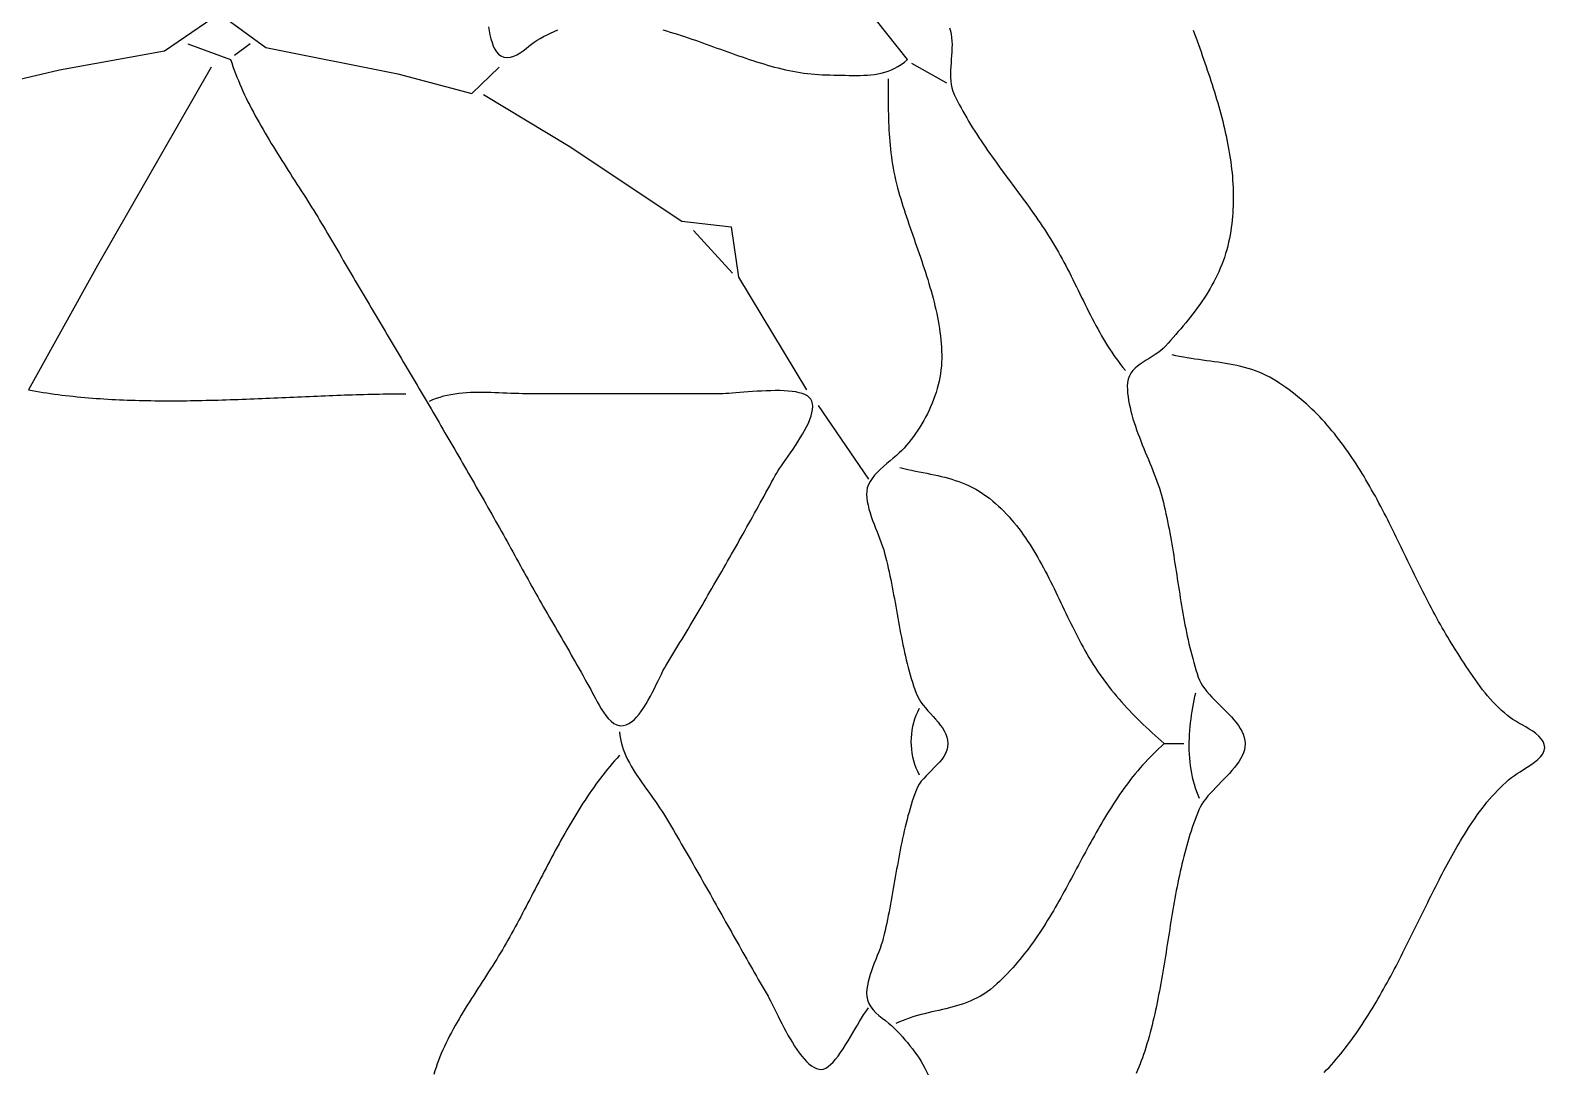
# Model space of a CAD drawing. Header units: millimetres. Extents: x 159 to 840, y 158 to 838.
# Drawn here: x 450.5 to 839.8, y 414.6 to 682.5 of the extents above; entities that cross this region are included whole.
import ezdxf

# ---------------------------------------------------------------- set-up
doc = ezdxf.new("R2010")
doc.units = ezdxf.units.MM
doc.layers.add('0_0_0', color=3, linetype='Continuous')

msp = doc.modelspace()

# ---------------------------------------------------------------- linework, layer by layer
at = {"layer": '0_0_0'}
for points in [[(431, 666), (458, 672.3488), (484.9954, 677.1829), (499.0887, 686.8079), (511.0147, 678.0587), (545, 671.2685), (563.9599, 666.2022), (571, 673)], [(568.2596, 683.4072), (568.452, 682.3342), (568.6667, 681.2858), (568.9113, 680.2776), (569.1933, 679.3252), (569.5206, 678.4443), (569.9006, 677.6504), (570.341, 676.9592), (570.8494, 676.3864), (571.4336, 675.9475), (572.2549, 675.599), (573.0885, 675.4856), (573.9275, 675.5731), (574.765, 675.8272), (575.5939, 676.214), (576.4074, 676.6991), (577.1985, 677.2485), (577.9602, 677.8279), (578.6857, 678.4032), (579.3679, 678.9403), (580, 679.405), (580.7787, 679.9193), (581.597, 680.4161), (582.451, 680.8939), (583.3369, 681.3514), (584.2511, 681.7875), (585.1898, 682.2007), (586.1492, 682.5898)], [(613.1302, 682.5888), (614.0627, 682.3256), (614.9938, 682.0526), (615.9238, 681.7707), (616.8527, 681.4805), (617.7806, 681.1826), (618.7075, 680.8779), (619.6336, 680.5669), (620.5589, 680.2504), (621.4835, 679.929), (622.4075, 679.6035), (623.3311, 679.2746), (624.2542, 678.943), (625.1769, 678.6093), (626.0995, 678.2742), (627.0218, 677.9385), (627.9441, 677.6028), (628.8664, 677.2679), (629.7888, 676.9343), (630.7113, 676.6029), (631.6341, 676.2744), (632.5573, 675.9493), (633.4809, 675.6285), (634.405, 675.3125), (635.3297, 675.0022), (636.2551, 674.6982), (637.1813, 674.4011), (638.1084, 674.1118), (639.0364, 673.8308), (639.9654, 673.5589), (640.8955, 673.2968), (641.8269, 673.0451), (642.7595, 672.8047), (643.6936, 672.576), (644.629, 672.36), (645.5661, 672.1572), (646.5047, 671.9683), (647.4451, 671.7941), (648.3873, 671.6352), (649.3314, 671.4924), (650.2774, 671.3663), (651.2255, 671.2576), (652.1758, 671.1671), (653.1282, 671.0953), (654.0831, 671.0431), (655.0403, 671.0111), (656, 671), (657.0163, 670.9926), (658.0214, 670.9745), (659.0154, 670.9499), (659.9986, 670.9232), (660.9709, 670.8987), (661.9327, 670.8806), (662.884, 670.8733), (663.825, 670.8812), (664.7558, 670.9085), (665.6766, 670.9596), (666.5876, 671.0388), (667.4888, 671.1504), (668.3805, 671.2988), (669.2627, 671.4882), (670.1357, 671.7229), (670.9996, 672.0074), (671.8545, 672.3459), (672.7007, 672.7428), (673.5381, 673.2023), (674.367, 673.7288), (675.1876, 674.3265), (676, 675), (668, 685)], [(686.7624, 683.1408), (687.028, 682.3222), (687.2195, 681.4759), (687.3461, 680.6051), (687.4169, 679.7132), (687.441, 678.8033), (687.4277, 677.8787), (687.3861, 676.9426), (687.3254, 675.9984), (687.2547, 675.0492), (687.1833, 674.0983), (687.1202, 673.1489), (687.0747, 672.2044), (687.0559, 671.2679), (687.073, 670.3427), (687.1352, 669.432), (687.2516, 668.5392), (687.4313, 667.6674), (687.6836, 666.8199), (688.0177, 666), (688.4371, 665.1232), (688.8697, 664.251), (689.315, 663.3834), (689.7724, 662.52), (690.2415, 661.6608), (690.7217, 660.8056), (691.2126, 659.9542), (691.7135, 659.1065), (692.2242, 658.2622), (692.7439, 657.4214), (693.2723, 656.5836), (693.8088, 655.7489), (694.3529, 654.9171), (694.9042, 654.0879), (695.462, 653.2613), (696.026, 652.437), (696.5956, 651.6149), (697.1703, 650.7949), (697.7495, 649.9767), (698.3329, 649.1603), (698.9199, 648.3454), (699.51, 647.5318), (700.1026, 646.7195), (700.6973, 645.9083), (701.2936, 645.0979), (701.891, 644.2883), (702.489, 643.4793), (703.087, 642.6707), (703.6846, 641.8623), (704.2813, 641.054), (704.8765, 640.2456), (705.4698, 639.437), (706.0607, 638.628), (706.6486, 637.8184), (707.233, 637.0081), (707.8135, 636.1969), (708.3895, 635.3846), (708.9606, 634.5711), (709.5262, 633.7563), (710.0858, 632.9399), (710.639, 632.1218), (711.1851, 631.3018), (711.7238, 630.4798), (712.2546, 629.6556), (712.7768, 628.829), (713.2901, 628), (713.7949, 627.1635), (714.2917, 626.317), (714.781, 625.4612), (715.2635, 624.5968), (715.7397, 623.7244), (716.2103, 622.8448), (716.6759, 621.9587), (717.1372, 621.0666), (717.5947, 620.1694), (718.049, 619.2678), (718.5008, 618.3623), (718.9507, 617.4537), (719.3993, 616.5427), (719.8472, 615.63), (720.2951, 614.7162), (720.7435, 613.8021), (721.1931, 612.8884), (721.6445, 611.9757), (722.0984, 611.0647), (722.5552, 610.1561), (723.0157, 609.2506), (723.4804, 608.3489), (723.9501, 607.4516), (724.4252, 606.5596), (724.9064, 605.6734), (725.3944, 604.7938), (725.8897, 603.9213), (726.393, 603.0569), (726.9049, 602.201), (727.426, 601.3545), (727.9569, 600.5179), (728.4982, 599.6921), (729.0506, 598.8776), (729.6147, 598.0752), (730.191, 597.2855), (730.7803, 596.5093), (731.383, 595.7472), (732, 595)], [(749.4507, 682.5489), (749.7839, 681.62), (750.1171, 680.69), (750.45, 679.7591), (750.7822, 678.8272), (751.1134, 677.8943), (751.4432, 676.9605), (751.7714, 676.0259), (752.0976, 675.0904), (752.4214, 674.1542), (752.7426, 673.2172), (753.0608, 672.2794), (753.3756, 671.3409), (753.6868, 670.4018), (753.994, 669.462), (754.2969, 668.5217), (754.5952, 667.5808), (754.8884, 666.6393), (755.1764, 665.6974), (755.4587, 664.755), (755.735, 663.8121), (756.0051, 662.8689), (756.2685, 661.9253), (756.525, 660.9813), (756.7741, 660.0371), (757.0156, 659.0926), (757.2492, 658.1479), (757.4745, 657.203), (757.6912, 656.258), (757.8989, 655.3128), (758.0973, 654.3675), (758.2862, 653.4222), (758.4651, 652.4768), (758.6337, 651.5315), (758.7917, 650.5862), (758.9388, 649.641), (759.0746, 648.6958), (759.1989, 647.7509), (759.3112, 646.8061), (759.4112, 645.8615), (759.4987, 644.9172), (759.5733, 643.9731), (759.6346, 643.0294), (759.6823, 642.086), (759.7161, 641.143), (759.7357, 640.2004), (759.7407, 639.2583), (759.7308, 638.3166), (759.7057, 637.3755), (759.665, 636.4349), (759.6084, 635.4949), (759.5356, 634.5555), (759.4462, 633.6168), (759.34, 632.6787), (759.2165, 631.7414), (759.0755, 630.8048), (758.9166, 629.869), (758.7395, 628.9341), (758.5439, 628), (758.3091, 626.9963), (758.0498, 626.0086), (757.7665, 625.0363), (757.46, 624.0789), (757.131, 623.1359), (756.7801, 622.2067), (756.4081, 621.2909), (756.0157, 620.3879), (755.6036, 619.4973), (755.1724, 618.6184), (754.7229, 617.7508), (754.2557, 616.894), (753.7717, 616.0474), (753.2714, 615.2106), (752.7556, 614.3829), (752.225, 613.564), (751.6802, 612.7533), (751.122, 611.9502), (750.5511, 611.1543), (749.9682, 610.365), (749.3739, 609.5819), (748.7691, 608.8043), (748.1543, 608.0319), (747.5302, 607.264), (746.8977, 606.5002), (746.2573, 605.7399), (745.6098, 604.9826), (744.9559, 604.2279), (744.2963, 603.4751), (743.6316, 602.7238), (742.9626, 601.9735), (742.2901, 601.2237), (741.7031, 600.6329), (741.0535, 600.0816), (740.3541, 599.5617), (739.6175, 599.0649), (738.8566, 598.583), (738.0842, 598.1079), (737.3129, 597.6314), (736.5556, 597.1452), (735.8251, 596.6412), (735.134, 596.1113), (734.4951, 595.5471), (733.9212, 594.9405), (733.4252, 594.2834), (733.0196, 593.5675), (732.7173, 592.7846), (732.5311, 591.9266), (732.4738, 590.9853), (732.5041, 590.0731), (732.5728, 589.1545), (732.6779, 588.2299), (732.817, 587.2999), (732.988, 586.365), (733.1888, 585.4257), (733.4172, 584.4825), (733.6709, 583.5359), (733.9479, 582.5864), (734.2459, 581.6346), (734.5629, 580.6809), (734.8965, 579.7258), (735.2447, 578.7699), (735.6052, 577.8136), (735.976, 576.8575), (736.3547, 575.9021), (736.7393, 574.9479), (737.1276, 573.9955), (737.5174, 573.0452), (737.9065, 572.0976), (738.2928, 571.1533), (738.6741, 570.2127), (739.0482, 569.2764), (739.4129, 568.3448), (739.7661, 567.4185), (740.1056, 566.498), (740.4292, 565.5838), (740.7348, 564.6763), (741.0202, 563.7762), (741.2831, 562.8839), (741.5216, 562), (741.7627, 561.0398), (741.995, 560.0767), (742.2191, 559.1108), (742.4354, 558.1422), (742.6443, 557.1711), (742.8462, 556.1976), (743.0417, 555.222), (743.2311, 554.2443), (743.4149, 553.2647), (743.5936, 552.2833), (743.7677, 551.3004), (743.9375, 550.316), (744.1035, 549.3303), (744.2662, 548.3435), (744.426, 547.3557), (744.5834, 546.367), (744.7389, 545.3777), (744.8928, 544.3878), (745.0456, 543.3975), (745.1978, 542.407), (745.3498, 541.4164), (745.5022, 540.4259), (745.6552, 539.4356), (745.8094, 538.4457), (745.9653, 537.4563), (746.1232, 536.4675), (746.2837, 535.4797), (746.4471, 534.4927), (746.614, 533.5069), (746.7848, 532.5224), (746.9599, 531.5394), (747.1398, 530.5579), (747.3249, 529.5781), (747.5157, 528.6003), (747.7127, 527.6245), (747.9162, 526.6508), (748.1268, 525.6795), (748.3449, 524.7107), (748.5709, 523.7446), (748.8053, 522.7812), (749.0486, 521.8208), (749.3011, 520.8635), (749.5634, 519.9095), (749.8359, 518.9588), (750.119, 518.0118), (750.4133, 517.0684), (750.7191, 516.1289), (751.0211, 515.36), (751.4062, 514.6015), (751.8654, 513.8524), (752.3897, 513.1114), (752.9702, 512.3773), (753.5979, 511.6489), (754.2638, 510.9251), (754.9589, 510.2047), (755.6743, 509.4864), (756.401, 508.7692), (757.13, 508.0518), (757.8524, 507.3331), (758.5591, 506.6118), (759.2412, 505.8868), (759.8898, 505.157), (760.4958, 504.421), (761.0503, 503.6778), (761.5444, 502.9262), (761.9689, 502.1649), (762.3151, 501.3928), (762.5738, 500.6088), (762.7362, 499.8115), (762.7932, 499), (762.7411, 498.2022), (762.5878, 497.4126), (762.3419, 496.6308), (762.0116, 495.8564), (761.6054, 495.0888), (761.1316, 494.3278), (760.5987, 493.5727), (760.0151, 492.8233), (759.3892, 492.0791), (758.7294, 491.3396), (758.0441, 490.6044), (757.3416, 489.8731), (756.6305, 489.1452), (755.9191, 488.4203), (755.2157, 487.698), (754.5289, 486.9779), (753.8671, 486.2595), (753.2385, 485.5423), (752.6517, 484.826), (752.115, 484.1101), (751.6368, 483.3942), (751.2255, 482.6778), (750.8897, 481.9606), (750.5288, 481.0664), (750.1795, 480.1664), (749.8414, 479.2607), (749.5142, 478.3495), (749.1975, 477.433), (748.891, 476.5114), (748.5944, 475.5848), (748.3074, 474.6533), (748.0295, 473.7172), (747.7605, 472.7766), (747.4999, 471.8317), (747.2476, 470.8826), (747.003, 469.9296), (746.766, 468.9727), (746.5361, 468.0121), (746.3131, 467.0481), (746.0965, 466.0807), (745.886, 465.1102), (745.6813, 464.1366), (745.4821, 463.1603), (745.288, 462.1813), (745.0987, 461.1998), (744.9138, 460.216), (744.7331, 459.23), (744.5561, 458.242), (744.3825, 457.2522), (744.212, 456.2607), (744.0442, 455.2678), (743.8788, 454.2735), (743.7155, 453.2781), (743.554, 452.2816), (743.3938, 451.2844), (743.2347, 450.2864), (743.0762, 449.288), (742.9182, 448.2893), (742.7602, 447.2903), (742.6018, 446.2914), (742.4428, 445.2927), (742.2829, 444.2943), (742.1216, 443.2964), (741.9586, 442.2992), (741.7937, 441.3028), (741.6264, 440.3074), (741.4564, 439.3132), (741.2834, 438.3203), (741.107, 437.329), (740.9269, 436.3392), (740.7428, 435.3514), (740.5544, 434.3655), (740.3612, 433.3818), (740.1629, 432.4005), (739.9593, 431.4216), (739.7499, 430.4454), (739.5344, 429.4721), (739.3125, 428.5017), (739.0839, 427.5345), (738.8482, 426.5707), (738.6051, 425.6103), (738.3542, 424.6537), (738.0951, 423.7008), (737.8277, 422.752), (737.5514, 421.8073), (737.266, 420.867), (736.9712, 419.9311), (736.6666, 419), (736.3936, 418.214), (736.099, 417.4182), (735.7883, 416.6142), (735.467, 415.8041), (735.1407, 414.9894), (734.8151, 414.1721)], [(491, 679), (502, 675), (502.2915, 674.0892), (502.5994, 673.1789), (502.9231, 672.2693), (503.2621, 671.3604), (503.6157, 670.4522), (503.9836, 669.5448), (504.3652, 668.6383), (504.76, 667.7326), (505.1674, 666.8278), (505.587, 665.9241), (506.0182, 665.0214), (506.4604, 664.1197), (506.9132, 663.2193), (507.3761, 662.32), (507.8485, 661.4219), (508.3299, 660.5252), (508.8198, 659.6298), (509.3177, 658.7358), (509.823, 657.8433), (510.3352, 656.9523), (510.8539, 656.0628), (511.3784, 655.1749), (511.9082, 654.2887), (512.4429, 653.4042), (512.982, 652.5215), (513.5248, 651.6406), (514.0709, 650.7616), (514.6197, 649.8844), (515.1708, 649.0093), (515.7236, 648.1362), (516.2776, 647.2651), (516.8322, 646.3962), (517.387, 645.5295), (517.9415, 644.6649), (518.495, 643.8027), (519.0471, 642.9428), (519.5973, 642.0853), (520.145, 641.2302), (520.6898, 640.3776), (521.231, 639.5276), (521.7682, 638.6801), (522.3009, 637.8353), (522.8285, 636.9932), (523.3506, 636.1538), (523.8665, 635.3172), (524.3758, 634.4835), (524.878, 633.6527), (525.3724, 632.8248), (525.8588, 632), (526.3687, 631.1292), (526.8789, 630.2587), (527.3895, 629.3884), (527.9002, 628.5182), (528.4112, 627.6482), (528.9225, 626.7784), (529.434, 625.9087), (529.9457, 625.0392), (530.4576, 624.1698), (530.9697, 623.3006), (531.4819, 622.4315), (531.9944, 621.5625), (532.507, 620.6936), (533.0198, 619.8248), (533.5327, 618.9562), (534.0457, 618.0876), (534.5588, 617.2191), (535.0721, 616.3507), (535.5855, 615.4824), (536.0989, 614.6141), (536.6124, 613.7459), (537.126, 612.8778), (537.6396, 612.0097), (538.1533, 611.1416), (538.667, 610.2736), (539.1807, 609.4056), (539.6945, 608.5376), (540.2082, 607.6696), (540.7219, 606.8017), (541.2356, 605.9337), (541.7493, 605.0657), (542.2629, 604.1978), (542.7765, 603.3297), (543.29, 602.4617), (543.8034, 601.5937), (544.3168, 600.7256), (544.83, 599.8574), (545.3432, 598.9892), (545.8562, 598.1209), (546.3691, 597.2526), (546.8818, 596.3842), (547.3944, 595.5157), (547.9068, 594.6471), (548.4191, 593.7784), (548.9311, 592.9097), (549.443, 592.0408), (549.9547, 591.1718), (550.4661, 590.3026), (550.9774, 589.4334), (551.4883, 588.564), (551.9991, 587.6945), (552.5095, 586.8248), (553.0198, 585.9549), (553.5297, 585.0849), (554.0393, 584.2148), (554.5486, 583.3444), (555.0576, 582.4739), (555.5663, 581.6032), (556.0747, 580.7322), (556.5827, 579.8611), (557.0903, 578.9898), (557.5976, 578.1182), (558.1045, 577.2465), (558.611, 576.3745), (559.1171, 575.5022), (559.6228, 574.6297), (560.1281, 573.757), (560.6329, 572.884), (561.1373, 572.0107), (561.6412, 571.1372), (562.1447, 570.2634), (562.6477, 569.3893), (563.1502, 568.5149), (563.6522, 567.6402), (564.1537, 566.7652), (564.6547, 565.8899), (565.1551, 565.0143), (565.655, 564.1383), (566.1544, 563.262), (566.6532, 562.3854), (567.1514, 561.5084), (567.649, 560.6311), (568.1461, 559.7534), (568.6425, 558.8754), (569.1383, 557.9969), (569.6335, 557.1181), (570.128, 556.2389), (570.6219, 555.3593), (571.1152, 554.4793), (571.6077, 553.599), (572.0996, 552.7181), (572.5908, 551.8369), (573.0813, 550.9553), (573.571, 550.0732), (574.0601, 549.1906), (574.5484, 548.3076), (575.0359, 547.4242), (575.5227, 546.5403), (576.0088, 545.6559), (576.494, 544.7711), (576.9785, 543.8858), (577.4622, 543), (577.9511, 542.1067), (578.4425, 541.2149), (578.9364, 540.3244), (579.4325, 539.4352), (579.9306, 538.5472), (580.4306, 537.6603), (580.9324, 536.7744), (581.4357, 535.8894), (581.9405, 535.0052), (582.4465, 534.1217), (582.9537, 533.2388), (583.4617, 532.3565), (583.9706, 531.4746), (584.48, 530.5931), (584.9899, 529.7118), (585.5001, 528.8307), (586.0105, 527.9497), (586.5208, 527.0686), (587.0309, 526.1875), (587.5407, 525.3062), (588.05, 524.4245), (588.5585, 523.5425), (589.0663, 522.66), (589.5731, 521.777), (590.0787, 520.8933), (590.583, 520.0088), (591.0858, 519.1235), (591.587, 518.2373), (592.0864, 517.3501), (592.5839, 516.4617), (593.0792, 515.5721), (593.5723, 514.6813), (594.0629, 513.789), (594.5509, 512.8953), (595.0362, 512), (595.3811, 511.3443), (595.7747, 510.5831), (596.2156, 509.7457), (596.7025, 508.8614), (597.234, 507.9595), (597.8089, 507.0694), (598.4258, 506.2204), (599.0834, 505.4418), (599.7804, 504.7629), (600.5154, 504.2131), (601.2872, 503.8216), (602.0945, 503.6178), (602.9359, 503.6311), (603.6491, 503.8158), (604.3479, 504.1404), (605.0315, 504.5919), (605.6996, 505.1571), (606.3515, 505.823), (606.987, 506.5764), (607.6053, 507.4044), (608.206, 508.2939), (608.7887, 509.2317), (609.3528, 510.2048), (609.8978, 511.2001), (610.4232, 512.2046), (610.9285, 513.2051), (611.4132, 514.1886), (611.8769, 515.142), (612.3189, 516.0522), (612.7388, 516.9062), (613.1362, 517.6909), (613.5104, 518.3932), (613.8611, 519), (614.3843, 519.8579), (614.9069, 520.7169), (615.4289, 521.5767), (615.9503, 522.4374), (616.471, 523.299), (616.9911, 524.1614), (617.5105, 525.0247), (618.0293, 525.8888), (618.5474, 526.7537), (619.0648, 527.6194), (619.5815, 528.4859), (620.0976, 529.3531), (620.6129, 530.2211), (621.1276, 531.0897), (621.6416, 531.9591), (622.1548, 532.8292), (622.6673, 533.6999), (623.1791, 534.5713), (623.6901, 535.4433), (624.2004, 536.316), (624.7099, 537.1892), (625.2187, 538.063), (625.7267, 538.9374), (626.2339, 539.8124), (626.7404, 540.6879), (627.2461, 541.5639), (627.7509, 542.4403), (628.255, 543.3173), (628.7583, 544.1948), (629.2607, 545.0727), (629.7623, 545.951), (630.2631, 546.8297), (630.763, 547.7089), (631.2621, 548.5884), (631.7604, 549.4683), (632.2578, 550.3485), (632.7543, 551.2291), (633.2499, 552.1099), (633.7447, 552.9911), (634.2386, 553.8726), (634.7315, 554.7543), (635.2236, 555.6362), (635.7148, 556.5184), (636.205, 557.4008), (636.6944, 558.2834), (637.1827, 559.1662), (637.6702, 560.0491), (638.1567, 560.9322), (638.6423, 561.8154), (639.1269, 562.6987), (639.6105, 563.5821), (640.0931, 564.4656), (640.5748, 565.3491), (641.0555, 566.2327), (641.5352, 567.1163), (642.0139, 568), (642.3143, 568.5211), (642.6872, 569.1146), (643.1235, 569.7743), (643.6143, 570.4937), (644.1508, 571.2665), (644.7238, 572.0863), (645.3246, 572.9467), (645.9441, 573.8415), (646.5735, 574.7643), (647.2037, 575.7087), (647.8258, 576.6684), (648.4309, 577.637), (649.0101, 578.6081), (649.5544, 579.5754), (650.0548, 580.5326), (650.5024, 581.4733), (650.8883, 582.3912), (651.2036, 583.2798), (651.4392, 584.1329), (651.5863, 584.9441), (651.6359, 585.707), (651.579, 586.4153), (651.4068, 587.0626), (651.1103, 587.6427), (650.7376, 588.0781), (650.2451, 588.4555), (649.6422, 588.7782), (648.9387, 589.0498), (648.1442, 589.2737), (647.2683, 589.4532), (646.3208, 589.5918), (645.3111, 589.693), (644.2491, 589.7601), (643.1443, 589.7965), (642.0063, 589.8058), (640.8449, 589.7913), (639.6697, 589.7565), (638.4903, 589.7048), (637.3163, 589.6396), (636.1575, 589.5643), (635.0234, 589.4824), (633.9238, 589.3973), (632.8681, 589.3125), (631.8663, 589.2313), (630.9277, 589.1571), (630.0621, 589.0935), (629.2792, 589.0438), (628.5886, 589.0115), (628, 589), (578, 589), (577.0299, 589.0069), (576.046, 589.0262), (575.0498, 589.0552), (574.0427, 589.0913), (573.0262, 589.1321), (572.0019, 589.175), (570.9711, 589.2174), (569.9354, 589.2569), (568.8962, 589.2907), (567.855, 589.3165), (566.8132, 589.3316), (565.7724, 589.3336), (564.7341, 589.3198), (563.6996, 589.2877), (562.6705, 589.2348), (561.6483, 589.1585), (560.6344, 589.0563), (559.6303, 588.9256), (558.6375, 588.7639), (557.6574, 588.5687), (556.6915, 588.3373), (555.7414, 588.0673), (554.8084, 587.7561), (553.8941, 587.4012), (553, 587)], [(507, 679), (503, 676)], [(677, 674), (686, 669)], [(497, 673), (467.7361, 622), (450, 590), (450.9463, 589.8278), (451.8957, 589.6622), (452.848, 589.5029), (453.8032, 589.35), (454.7613, 589.2033), (455.7221, 589.0626), (456.6856, 588.928), (457.6518, 588.7993), (458.6206, 588.6764), (459.5919, 588.5592), (460.5657, 588.4476), (461.5419, 588.3415), (462.5204, 588.2408), (463.5013, 588.1454), (464.4844, 588.0553), (465.4696, 587.9702), (466.457, 587.8902), (467.4464, 587.8151), (468.4379, 587.7448), (469.4312, 587.6792), (470.4265, 587.6183), (471.4235, 587.5619), (472.4223, 587.5099), (473.4228, 587.4622), (474.425, 587.4188), (475.4287, 587.3794), (476.4339, 587.3442), (477.4406, 587.3128), (478.4487, 587.2853), (479.4581, 587.2615), (480.4688, 587.2413), (481.4807, 587.2247), (482.4938, 587.2115), (483.508, 587.2017), (484.5232, 587.1951), (485.5394, 587.1916), (486.5565, 587.1912), (487.5744, 587.1937), (488.5932, 587.1991), (489.6127, 587.2072), (490.6329, 587.2179), (491.6537, 587.2313), (492.675, 587.247), (493.6969, 587.2651), (494.7192, 587.2855), (495.7419, 587.308), (496.7648, 587.3326), (497.7881, 587.3591), (498.8116, 587.3875), (499.8352, 587.4176), (500.8588, 587.4494), (501.8825, 587.4828), (502.9062, 587.5176), (503.9297, 587.5538), (504.9531, 587.5913), (505.9763, 587.6299), (506.9992, 587.6696), (508.0218, 587.7103), (509.044, 587.7518), (510.0657, 587.7941), (511.0869, 587.8371), (512.1075, 587.8806), (513.1274, 587.9247), (514.1467, 587.9691), (515.1652, 588.0138), (516.1829, 588.0586), (517.1998, 588.1036), (518.2157, 588.1485), (519.2306, 588.1933), (520.2444, 588.2379), (521.2571, 588.2822), (522.2686, 588.326), (523.279, 588.3694), (524.288, 588.4122), (525.2956, 588.4542), (526.3019, 588.4954), (527.3066, 588.5357), (528.3099, 588.5751), (529.3115, 588.6133), (530.3115, 588.6503), (531.3097, 588.686), (532.3062, 588.7203), (533.3009, 588.7531), (534.2936, 588.7844), (535.2845, 588.8139), (536.2732, 588.8416), (537.26, 588.8674), (538.2446, 588.8913), (539.2269, 588.913), (540.2071, 588.9326), (541.1849, 588.9499), (542.1604, 588.9648), (543.1334, 588.9772), (544.1039, 588.987), (545.0719, 588.9941), (546.0373, 588.9985), (547, 589)], [(671, 670), (670.9999, 668.9625), (671.0002, 667.9309), (671.0016, 666.9048), (671.0047, 665.8839), (671.0103, 664.8677), (671.0191, 663.856), (671.0317, 662.8484), (671.0489, 661.8445), (671.0714, 660.844), (671.0999, 659.8465), (671.135, 658.8517), (671.1776, 657.8592), (671.2282, 656.8687), (671.2875, 655.8798), (671.3564, 654.8921), (671.4355, 653.9054), (671.5254, 652.9192), (671.627, 651.9332), (671.7408, 650.9471), (671.8676, 649.9605), (672.0082, 648.973), (672.1631, 647.9843), (672.3331, 646.9941), (672.519, 646.0019), (672.7213, 645.0075), (672.9409, 644.0104), (673.1783, 643.0104), (673.4344, 642.007), (673.7098, 641), (673.9757, 640.0752), (674.2507, 639.1486), (674.5342, 638.2201), (674.8253, 637.2899), (675.1234, 636.3579), (675.4278, 635.4241), (675.7378, 634.4887), (676.0527, 633.5516), (676.3718, 632.6129), (676.6945, 631.6726), (677.02, 630.7307), (677.3476, 629.7873), (677.6767, 628.8424), (678.0065, 627.8961), (678.3364, 626.9483), (678.6656, 625.9992), (678.9935, 625.0487), (679.3194, 624.0969), (679.6425, 623.1438), (679.9622, 622.1894), (680.2779, 621.2339), (680.5887, 620.2772), (680.894, 619.3193), (681.1931, 618.3603), (681.4853, 617.4002), (681.7699, 616.4391), (682.0463, 615.477), (682.3137, 614.5139), (682.5714, 613.5498), (682.8188, 612.5849), (683.0551, 611.6191), (683.2797, 610.6524), (683.4918, 609.685), (683.6908, 608.7168), (683.876, 607.7478), (684.0466, 606.7782), (684.202, 605.8079), (684.3415, 604.8369), (684.4644, 603.8654), (684.57, 602.8933), (684.6576, 601.9206), (684.7265, 600.9475), (684.776, 599.974), (684.8055, 599), (684.8066, 598.0271), (684.7723, 597.0543), (684.7035, 596.0822), (684.6011, 595.1118), (684.4661, 594.1437), (684.2995, 593.1787), (684.102, 592.2176), (683.8748, 591.2612), (683.6186, 590.3103), (683.3345, 589.3656), (683.0234, 588.4279), (682.6861, 587.498), (682.3237, 586.5767), (681.9371, 585.6648), (681.5271, 584.7629), (681.0948, 583.872), (680.641, 582.9928), (680.1668, 582.126), (679.673, 581.2725), (679.1605, 580.433), (678.6303, 579.6083), (678.0833, 578.7992), (677.5205, 578.0065), (676.9428, 577.2308), (676.3511, 576.4731), (675.7464, 575.7341), (675.1296, 575.0146), (674.5484, 574.3993), (673.8789, 573.7638), (673.1394, 573.1088), (672.3484, 572.4349), (671.5242, 571.7428), (670.6852, 571.0331), (669.8499, 570.3065), (669.0366, 569.5635), (668.2636, 568.8049), (667.5495, 568.0312), (666.9126, 567.2431), (666.3712, 566.4413), (665.9438, 565.6264), (665.6488, 564.799), (665.5046, 563.9598), (665.4814, 563.0802), (665.535, 562.1751), (665.6575, 561.248), (665.8408, 560.3026), (666.077, 559.3424), (666.3579, 558.3712), (666.6757, 557.3926), (667.0222, 556.4102), (667.3896, 555.4277), (667.7697, 554.4487), (668.1546, 553.4769), (668.5362, 552.5158), (668.9066, 551.5692), (669.2578, 550.6407), (669.5817, 549.7339), (669.8703, 548.8524), (670.1157, 548), (670.3628, 547.0437), (670.6005, 546.0831), (670.8296, 545.1184), (671.0507, 544.1499), (671.2644, 543.1779), (671.4715, 542.2027), (671.6725, 541.2246), (671.8682, 540.2439), (672.0592, 539.2609), (672.2461, 538.2758), (672.4297, 537.2891), (672.6105, 536.3009), (672.7893, 535.3116), (672.9667, 534.3215), (673.1434, 533.3308), (673.3201, 532.3399), (673.4973, 531.3491), (673.6758, 530.3586), (673.8562, 529.3688), (674.0393, 528.3799), (674.2255, 527.3922), (674.4157, 526.4061), (674.6105, 525.4218), (674.8105, 524.4397), (675.0164, 523.4599), (675.2289, 522.4829), (675.4486, 521.5089), (675.6762, 520.5383), (675.9124, 519.5712), (676.1577, 518.608), (676.413, 517.649), (676.6787, 516.6946), (676.9557, 515.7449), (677.2446, 514.8003), (677.546, 513.8611), (677.8605, 512.9275), (678.189, 512), (678.5273, 511.2107), (678.9531, 510.4381), (679.4526, 509.6795), (680.0118, 508.9321), (680.6167, 508.1933), (681.2534, 507.4603), (681.9078, 506.7303), (682.5662, 506.0007), (683.2145, 505.2687), (683.8387, 504.5317), (684.425, 503.7868), (684.9594, 503.0313), (685.4279, 502.2626), (685.8165, 501.4779), (686.1114, 500.6745), (686.2986, 499.8497), (686.3641, 499.0007), (686.2901, 498.1181), (686.0796, 497.2776), (685.7493, 496.4741), (685.3159, 495.7021), (684.7963, 494.9565), (684.2072, 494.2319), (683.5655, 493.5232), (682.8878, 492.8249), (682.1911, 492.1319), (681.492, 491.4389), (680.8074, 490.7406), (680.1541, 490.0317), (679.5487, 489.307), (679.0083, 488.5612), (678.5494, 487.7891), (678.189, 486.9853), (677.8577, 486.0733), (677.5394, 485.1535), (677.2334, 484.2263), (676.9391, 483.292), (676.6561, 482.351), (676.3837, 481.4037), (676.1214, 480.4505), (675.8687, 479.4916), (675.625, 478.5275), (675.3898, 477.5585), (675.1625, 476.5851), (674.9425, 475.6075), (674.7293, 474.6261), (674.5224, 473.6414), (674.3212, 472.6537), (674.1251, 471.6633), (673.9337, 470.6706), (673.7462, 469.676), (673.5623, 468.6799), (673.3813, 467.6826), (673.2027, 466.6845), (673.026, 465.6859), (672.8505, 464.6873), (672.6757, 463.689), (672.5012, 462.6913), (672.3263, 461.6947), (672.1504, 460.6994), (671.9731, 459.706), (671.7938, 458.7146), (671.6118, 457.7258), (671.4268, 456.7399), (671.2381, 455.7572), (671.0451, 454.7781), (670.8474, 453.8029), (670.6443, 452.8322), (670.4353, 451.8661), (670.22, 450.9052), (669.9976, 449.9496), (669.7677, 449), (669.5321, 448.1387), (669.2499, 447.2512), (668.9302, 446.341), (668.5821, 445.4116), (668.2147, 444.4666), (667.8371, 443.5093), (667.4585, 442.5434), (667.0879, 441.5724), (666.7344, 440.5997), (666.4072, 439.6289), (666.1153, 438.6635), (665.8678, 437.7069), (665.6739, 436.7628), (665.5426, 435.8346), (665.4832, 434.9259), (665.5046, 434.0401), (665.6783, 433.0667), (666.0307, 432.1637), (666.5333, 431.3227), (667.1579, 430.5351), (667.8764, 429.7928), (668.6604, 429.0871), (669.4816, 428.4098), (670.312, 427.7523), (671.1231, 427.1064), (671.8868, 426.4636), (672.5748, 425.8155), (673.2849, 425.0825), (673.9829, 424.3433), (674.6673, 423.5971), (675.3366, 422.843), (675.9893, 422.0802), (676.624, 421.3078), (677.2392, 420.525), (677.8334, 419.731), (678.4052, 418.9248), (678.9532, 418.1057), (679.4757, 417.2729), (679.9715, 416.4253), (680.439, 415.5623), (680.8768, 414.683), (681.2833, 413.7865)], [(567, 666), (589, 652.6551), (618, 633.3758), (630.6821, 631.9722), (632.5378, 619), (650, 590)], [(621, 631), (631, 620)], [(783.1014, 414.4019), (783.7321, 415.0605), (784.3552, 415.7291), (784.9709, 416.4075), (785.5794, 417.0955), (786.1807, 417.7927), (786.7749, 418.499), (787.3624, 419.2141), (787.943, 419.9377), (788.5171, 420.6696), (789.0847, 421.4096), (789.6459, 422.1573), (790.201, 422.9126), (790.75, 423.6752), (791.2931, 424.4448), (791.8304, 425.2212), (792.362, 426.0041), (792.8881, 426.7933), (793.4088, 427.5885), (793.9243, 428.3895), (794.4346, 429.1961), (794.94, 430.0079), (795.4406, 430.8248), (795.9364, 431.6464), (796.4276, 432.4725), (796.9144, 433.303), (797.3969, 434.1374), (797.8752, 434.9756), (798.3495, 435.8174), (798.8199, 436.6624), (799.2866, 437.5104), (799.7496, 438.3612), (800.2091, 439.2145), (800.6652, 440.0701), (801.1182, 440.9277), (801.568, 441.787), (802.0149, 442.6479), (802.459, 443.51), (802.9004, 444.3731), (803.3392, 445.237), (803.7756, 446.1014), (804.2098, 446.9661), (804.6418, 447.8307), (805.0718, 448.6951), (805.5, 449.559), (805.9264, 450.4222), (806.3512, 451.2844), (806.7745, 452.1453), (807.1965, 453.0047), (807.6173, 453.8624), (808.0371, 454.718), (808.4559, 455.5714), (808.874, 456.4223), (809.2913, 457.2705), (809.7082, 458.1156), (810.1247, 458.9575), (810.5409, 459.7958), (810.9571, 460.6304), (811.3732, 461.461), (811.7895, 462.2874), (812.2061, 463.1092), (812.6231, 463.9262), (813.0407, 464.7383), (813.459, 465.545), (813.8781, 466.3463), (814.2982, 467.1417), (814.7194, 467.9312), (815.1419, 468.7144), (815.5657, 469.491), (815.991, 470.2609), (816.4179, 471.0238), (816.8467, 471.7794), (817.2773, 472.5274), (817.7101, 473.2677), (818.145, 474), (818.639, 474.8181), (819.1466, 475.6439), (819.6677, 476.4754), (820.202, 477.3106), (820.7497, 478.1478), (821.3105, 478.985), (821.8845, 479.8204), (822.4715, 480.652), (823.0714, 481.478), (823.6843, 482.2964), (824.3099, 483.1054), (824.9483, 483.9031), (825.5994, 484.6876), (826.263, 485.457), (826.9391, 486.2094), (827.6276, 486.943), (828.3285, 487.6558), (829.0417, 488.346), (829.767, 489.0116), (830.5044, 489.6509), (831.2539, 490.2618), (832.0154, 490.8425), (832.6728, 491.2905), (833.4647, 491.785), (834.3498, 492.324), (835.2862, 492.9058), (836.2327, 493.5286), (837.1475, 494.1906), (837.9891, 494.8899), (838.7161, 495.6247), (839.2867, 496.3933), (839.6596, 497.1939), (839.7932, 498.0246), (839.6833, 498.8134), (839.3731, 499.562), (838.8915, 500.2721), (838.2672, 500.9453), (837.5293, 501.5831), (836.7066, 502.1873), (835.828, 502.7594), (834.9224, 503.3011), (834.0187, 503.8139), (833.1457, 504.2996), (832.3325, 504.7596), (831.6078, 505.1957), (831.0007, 505.6095), (830.1982, 506.2323), (829.4169, 506.8827), (828.656, 507.559), (827.9146, 508.2596), (827.1917, 508.9828), (826.4865, 509.727), (825.7981, 510.4906), (825.1257, 511.2718), (824.4682, 512.0692), (823.8249, 512.8809), (823.1948, 513.7054), (822.5771, 514.5411), (821.9709, 515.3863), (821.3752, 516.2393), (820.7893, 517.0986), (820.2122, 517.9624), (819.643, 518.8292), (819.0809, 519.6973), (818.5249, 520.5651), (817.9742, 521.4309), (817.4279, 522.293), (816.8851, 523.1499), (816.3449, 524), (815.8491, 524.7855), (815.3587, 525.5777), (814.8736, 526.3762), (814.3934, 527.1808), (813.918, 527.9913), (813.4472, 528.8075), (812.9806, 529.6291), (812.5181, 530.4558), (812.0595, 531.2876), (811.6046, 532.1241), (811.153, 532.9651), (810.7047, 533.8104), (810.2594, 534.6598), (809.8168, 535.513), (809.3768, 536.3698), (808.939, 537.2299), (808.5034, 538.0932), (808.0697, 538.9595), (807.6376, 539.8284), (807.2069, 540.6997), (806.7774, 541.5733), (806.349, 542.4489), (805.9213, 543.3263), (805.4941, 544.2052), (805.0673, 545.0855), (804.6406, 545.9668), (804.2137, 546.849), (803.7865, 547.7318), (803.3588, 548.615), (802.9302, 549.4984), (802.5007, 550.3817), (802.0699, 551.2648), (801.6377, 552.1473), (801.2038, 553.0291), (800.768, 553.91), (800.3301, 554.7896), (799.8898, 555.6678), (799.447, 556.5444), (799.0014, 557.4191), (798.5528, 558.2917), (798.101, 559.1619), (797.6458, 560.0296), (797.1869, 560.8944), (796.7241, 561.7563), (796.2571, 562.6149), (795.7859, 563.47), (795.3101, 564.3214), (794.8295, 565.1688), (794.3439, 566.0121), (793.8532, 566.8511), (793.3569, 567.6853), (792.855, 568.5148), (792.3473, 569.3391), (791.8334, 570.1582), (791.3132, 570.9717), (790.7864, 571.7794), (790.2529, 572.5812), (789.7124, 573.3767), (789.1647, 574.1658), (788.6095, 574.9482), (788.0467, 575.7237), (787.476, 576.492), (786.8972, 577.253), (786.3101, 578.0064), (785.7144, 578.752), (785.11, 579.4895), (784.4966, 580.2187), (783.874, 580.9395), (783.2419, 581.6515), (782.6002, 582.3545), (781.9486, 583.0484), (781.287, 583.7328), (780.615, 584.4076), (779.9325, 585.0725), (779.2392, 585.7273), (778.5349, 586.3718), (777.8195, 587.0057), (777.0926, 587.6288), (776.3541, 588.2409), (775.6037, 588.8417), (774.8412, 589.4311), (774.0664, 590.0088), (773.279, 590.5745), (772.479, 591.1281), (771.6659, 591.6693), (770.8396, 592.1978), (770, 592.7136), (769.1076, 593.2254), (768.2052, 593.6952), (767.2932, 594.1255), (766.3724, 594.5187), (765.4431, 594.8772), (764.5061, 595.2036), (763.5617, 595.5002), (762.6107, 595.7697), (761.6534, 596.0144), (760.6906, 596.2368), (759.7227, 596.4393), (758.7503, 596.6246), (757.7739, 596.7949), (756.7941, 596.9529), (755.8115, 597.1009), (754.8266, 597.2414), (753.84, 597.3769), (752.8521, 597.5099), (751.8637, 597.6428), (750.8752, 597.7781), (749.8871, 597.9183), (748.9001, 598.0658), (747.9147, 598.2232), (746.9314, 598.3928), (745.9508, 598.5771), (744.9735, 598.7787), (744, 599)], [(653, 586), (666, 567)], [(674, 570), (675.0316, 569.761), (676.0492, 569.537), (677.0533, 569.3251), (678.0446, 569.1225), (679.0237, 568.9266), (679.9913, 568.7344), (680.9479, 568.5433), (681.8943, 568.3504), (682.8311, 568.1529), (683.7589, 567.9481), (684.6784, 567.7332), (685.5902, 567.5054), (686.4949, 567.262), (687.3932, 567), (688.2858, 566.7169), (689.1732, 566.4097), (690.0561, 566.0757), (690.9352, 565.7122), (691.8111, 565.3163), (692.6845, 564.8852), (693.5559, 564.4162), (694.426, 563.9065), (695.2955, 563.3533), (696.165, 562.7538), (697.0351, 562.1053), (697.9066, 561.405), (698.6473, 560.7707), (699.3703, 560.1185), (700.0763, 559.449), (700.7657, 558.7626), (701.439, 558.0601), (702.0968, 557.3421), (702.7395, 556.6091), (703.3677, 555.8619), (703.9819, 555.101), (704.5826, 554.327), (705.1703, 553.5407), (705.7455, 552.7425), (706.3088, 551.9331), (706.8607, 551.1131), (707.4017, 550.2832), (707.9323, 549.444), (708.453, 548.5961), (708.9644, 547.74), (709.4669, 546.8765), (709.961, 546.0061), (710.4474, 545.1295), (710.9265, 544.2473), (711.3988, 543.3601), (711.8648, 542.4685), (712.3251, 541.5731), (712.7802, 540.6746), (713.2306, 539.7736), (713.6767, 538.8707), (714.1192, 537.9665), (714.5586, 537.0617), (714.9952, 536.1568), (715.4298, 535.2525), (715.8627, 534.3494), (716.2946, 533.4481), (716.7258, 532.5493), (717.1571, 531.6535), (717.5887, 530.7613), (718.0213, 529.8735), (718.4555, 528.9906), (718.8916, 528.1132), (719.3302, 527.242), (719.7719, 526.3776), (720.2172, 525.5205), (720.6665, 524.6715), (721.1204, 523.8311), (721.5794, 523), (722.1083, 522.0685), (722.6452, 521.1533), (723.19, 520.2537), (723.7428, 519.3691), (724.3037, 518.499), (724.8729, 517.6427), (725.4502, 516.7996), (726.036, 515.9693), (726.6301, 515.151), (727.2328, 514.3441), (727.844, 513.5482), (728.464, 512.7625), (729.0927, 511.9865), (729.7302, 511.2196), (730.3767, 510.4612), (731.0321, 509.7108), (731.6967, 508.9676), (732.3704, 508.2312), (733.0533, 507.5009), (733.7456, 506.7762), (734.4473, 506.0564), (735.1585, 505.341), (735.8793, 504.6293), (736.6097, 503.9207), (737.3499, 503.2148), (738.0999, 502.5108), (738.8598, 501.8083), (739.6296, 501.1065), (740.4096, 500.4049), (741.1996, 499.7029), (742, 499), (741.2558, 498.3388), (740.5262, 497.6684), (739.8107, 496.9891), (739.1089, 496.3012), (738.4205, 495.6047), (737.7452, 494.9), (737.0825, 494.1874), (736.432, 493.4669), (735.7936, 492.739), (735.1666, 492.0038), (734.5509, 491.2615), (733.946, 490.5124), (733.3515, 489.7567), (732.7672, 488.9947), (732.1926, 488.2266), (731.6273, 487.4526), (731.0711, 486.673), (730.5235, 485.888), (729.9842, 485.0979), (729.4528, 484.3028), (728.9289, 483.5031), (728.4122, 482.6988), (727.9024, 481.8904), (727.3989, 481.078), (726.9016, 480.2619), (726.41, 479.4422), (725.9237, 478.6193), (725.4424, 477.7934), (724.9658, 476.9646), (724.4934, 476.1333), (724.0249, 475.2997), (723.5599, 474.464), (723.0981, 473.6265), (722.6391, 472.7873), (722.1825, 471.9467), (721.728, 471.105), (721.2752, 470.2624), (720.8237, 469.4192), (720.3732, 468.5755), (719.9233, 467.7316), (719.4737, 466.8877), (719.0239, 466.0441), (718.5736, 465.2011), (718.1225, 464.3587), (717.6702, 463.5174), (717.2163, 462.6773), (716.7604, 461.8386), (716.3022, 461.0017), (715.8414, 460.1666), (715.3775, 459.3338), (714.9102, 458.5033), (714.4391, 457.6755), (713.9639, 456.8505), (713.4842, 456.0287), (712.9996, 455.2101), (712.5098, 454.3952), (712.0144, 453.5841), (711.513, 452.7771), (711.0053, 451.9743), (710.4909, 451.1761), (709.9694, 450.3827), (709.4405, 449.5942), (708.9038, 448.811), (708.359, 448.0332), (707.8056, 447.2612), (707.2434, 446.4951), (706.6719, 445.7352), (706.0908, 444.9817), (705.4997, 444.2348), (704.8983, 443.4949), (704.2862, 442.7621), (703.663, 442.0366), (703.0283, 441.3187), (702.3819, 440.6087), (701.7232, 439.9067), (701.0521, 439.2131), (700.368, 438.528), (699.6707, 437.8517), (698.9598, 437.1844), (698.1266, 436.4497), (697.2867, 435.775), (696.4403, 435.1568), (695.5876, 434.5913), (694.729, 434.075), (693.8646, 433.6042), (692.9947, 433.1753), (692.1197, 432.7846), (691.2396, 432.4287), (690.3549, 432.1037), (689.4658, 431.8061), (688.5725, 431.5323), (687.6752, 431.2787), (686.7744, 431.0415), (685.8701, 430.8173), (684.9627, 430.6023), (684.0524, 430.3929), (683.1395, 430.1855), (682.2243, 429.9766), (681.307, 429.7623), (680.3878, 429.5392), (679.4671, 429.3036), (678.5451, 429.0519), (677.622, 428.7805), (676.6981, 428.4856), (675.7737, 428.1638), (674.8491, 427.8113), (673.9244, 427.4246), (673, 427)], [(750, 512), (749.7922, 511.0984), (749.5944, 510.1794), (749.4074, 509.2444), (749.2324, 508.2949), (749.07, 507.3323), (748.9214, 506.3582), (748.7873, 505.374), (748.6688, 504.3812), (748.5669, 503.3813), (748.4823, 502.3757), (748.416, 501.3661), (748.3691, 500.3537), (748.3423, 499.3401), (748.3367, 498.3269), (748.3532, 497.3153), (748.3927, 496.3071), (748.4561, 495.3035), (748.5444, 494.3062), (748.6584, 493.3166), (748.7993, 492.3361), (748.9677, 491.3663), (749.1648, 490.4086), (749.3914, 489.4645), (749.6485, 488.5355), (749.9369, 487.623), (750.2577, 486.7287), (750.6117, 485.8538), (751, 485)], [(679, 508), (678.5576, 507.1115), (678.1672, 506.2033), (677.8289, 505.2778), (677.5427, 504.3375), (677.3084, 503.3848), (677.1263, 502.4223), (676.9962, 501.4523), (676.9181, 500.4773), (676.8921, 499.5), (676.9181, 498.5226), (676.9962, 497.5476), (677.1263, 496.5776), (677.3084, 495.6151), (677.5427, 494.6624), (677.8289, 493.7221), (678.1672, 492.7966), (678.5576, 491.8884), (679, 491)], [(602, 502), (602.0619, 501.1131), (602.1868, 500.2272), (602.3708, 499.3428), (602.6098, 498.4602), (602.8998, 497.5796), (603.2369, 496.7017), (603.617, 495.8266), (604.0361, 494.9548), (604.4903, 494.0867), (604.9754, 493.2226), (605.4876, 492.3629), (606.0228, 491.508), (606.5771, 490.6582), (607.1463, 489.814), (607.7266, 488.9757), (608.3139, 488.1436), (608.9041, 487.3183), (609.4934, 486.4999), (610.0777, 485.689), (610.653, 484.8858), (611.2153, 484.0908), (611.7606, 483.3044), (612.2849, 482.5268), (612.7843, 481.7586), (613.2546, 481), (613.7709, 480.1418), (614.2857, 479.2825), (614.7989, 478.4222), (615.3106, 477.5609), (615.8209, 476.6986), (616.3298, 475.8354), (616.8374, 474.9714), (617.3437, 474.1064), (617.8488, 473.2406), (618.3527, 472.3741), (618.8555, 471.5067), (619.3572, 470.6387), (619.8579, 469.77), (620.3576, 468.9006), (620.8564, 468.0306), (621.3543, 467.16), (621.8514, 466.2889), (622.3478, 465.4173), (622.8434, 464.5452), (623.3384, 463.6727), (623.8328, 462.7998), (624.3267, 461.9265), (624.82, 461.0529), (625.3129, 460.179), (625.8054, 459.3048), (626.2975, 458.4304), (626.7894, 457.5558), (627.281, 456.6811), (627.7724, 455.8062), (628.2637, 454.9313), (628.7548, 454.0563), (629.246, 453.1813), (629.7372, 452.3063), (630.2284, 451.4314), (630.7198, 450.5566), (631.2114, 449.6819), (631.7031, 448.8074), (632.1952, 447.9331), (632.6875, 447.059), (633.1803, 446.1852), (633.6735, 445.3116), (634.1672, 444.4385), (634.6614, 443.5657), (635.1562, 442.6933), (635.6516, 441.8214), (636.1478, 440.9499), (636.6447, 440.079), (637.1423, 439.2086), (637.6409, 438.3388), (638.1403, 437.4697), (638.6407, 436.6011), (639.1421, 435.7333), (639.6445, 434.8663), (640.1481, 434), (640.4383, 433.4816), (640.7577, 432.8778), (641.105, 432.1973), (641.4789, 431.4485), (641.8782, 430.6402), (642.3015, 429.7811), (642.7476, 428.8796), (643.2152, 427.9445), (643.703, 426.9845), (644.2097, 426.008), (644.7342, 425.0239), (645.275, 424.0406), (645.8309, 423.0669), (646.4007, 422.1114), (646.983, 421.1827), (647.5766, 420.2895), (648.1801, 419.4403), (648.7924, 418.6439), (649.4121, 417.9088), (650.038, 417.2437), (650.6688, 416.6573), (651.3031, 416.1581), (651.9398, 415.7548), (652.5775, 415.456), (653.215, 415.2704), (653.851, 415.2067), (654.4223, 415.2916), (655.0127, 415.5366), (655.6193, 415.9269), (656.2392, 416.4478), (656.8695, 417.0845), (657.5073, 417.8223), (658.1496, 418.6465), (658.7937, 419.5423), (659.4365, 420.4949), (660.0752, 421.4898), (660.7069, 422.512), (661.3287, 423.547), (661.9377, 424.5798), (662.5309, 425.5959), (663.1056, 426.5804), (663.6587, 427.5187), (664.1874, 428.3959), (664.6887, 429.1974), (665.1599, 429.9084), (665.5979, 430.5141), (666, 431)], [(742, 499), (747, 499)], [(602, 496), (601.3545, 495.3), (600.7173, 494.589), (600.0881, 493.8673), (599.4668, 493.1351), (598.8531, 492.3929), (598.247, 491.6408), (597.6481, 490.8793), (597.0563, 490.1086), (596.4714, 489.329), (595.8932, 488.5409), (595.3216, 487.7446), (594.7563, 486.9403), (594.1972, 486.1285), (593.644, 485.3093), (593.0966, 484.4832), (592.5548, 483.6505), (592.0184, 482.8114), (591.4871, 481.9663), (590.9609, 481.1154), (590.4396, 480.2592), (589.9228, 479.3978), (589.4106, 478.5317), (588.9025, 477.6612), (588.3986, 476.7865), (587.8985, 475.9079), (587.4021, 475.0259), (586.9093, 474.1406), (586.4197, 473.2525), (585.9333, 472.3617), (585.4498, 471.4688), (584.969, 470.5738), (584.4908, 469.6773), (584.015, 468.7794), (583.5414, 467.8805), (583.0697, 466.9809), (582.5998, 466.081), (582.1316, 465.1809), (581.6648, 464.2812), (581.1992, 463.382), (580.7346, 462.4836), (580.2709, 461.5865), (579.8079, 460.6909), (579.3454, 459.7971), (578.8831, 458.9054), (578.4209, 458.0162), (577.9587, 457.1297), (577.4961, 456.2463), (577.0331, 455.3663), (576.5694, 454.49), (576.1049, 453.6178), (575.6394, 452.7498), (575.1726, 451.8865), (574.7044, 451.0282), (574.2346, 450.1751), (573.763, 449.3277), (573.2894, 448.4861), (572.8136, 447.6507), (572.3355, 446.8219), (571.8549, 446), (571.377, 445.1963), (570.8875, 444.3876), (570.3876, 443.5741), (569.8781, 442.7557), (569.36, 441.9328), (568.8344, 441.1052), (568.3022, 440.2733), (567.7645, 439.4372), (567.2222, 438.5969), (566.6764, 437.7525), (566.128, 436.9043), (565.578, 436.0524), (565.0275, 435.1968), (564.4774, 434.3377), (563.9287, 433.4753), (563.3825, 432.6095), (562.8397, 431.7407), (562.3013, 430.8689), (561.7684, 429.9942), (561.2419, 429.1168), (560.7227, 428.2367), (560.212, 427.3542), (559.7108, 426.4693), (559.2199, 425.5822), (558.7404, 424.693), (558.2734, 423.8018), (557.8198, 422.9088), (557.3805, 422.0141), (556.9567, 421.1177), (556.5492, 420.2199), (556.1592, 419.3208), (555.7876, 418.4204), (555.4353, 417.519), (555.1035, 416.6166), (554.793, 415.7133), (554.5049, 414.8094), (554.2403, 413.9049)]]:
    msp.add_lwpolyline(points, dxfattribs=at)

doc.saveas('drawing.dxf')
